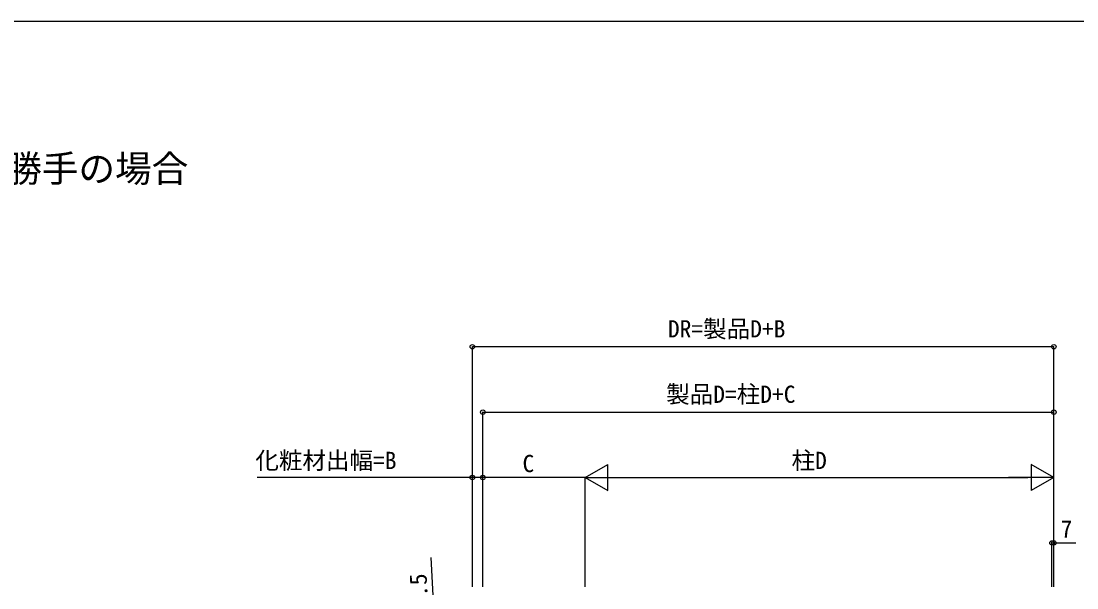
# Model space of a CAD drawing. Units: millimetres, scale not verified. Extents: x -6125 to 6125, y -9097 to 9042.
# Drawn here: x 62 to 4100, y 6586 to 8753 of the extents above; entities that cross this region are included whole.
import ezdxf
from ezdxf.enums import TextEntityAlignment as Align

# ---------------------------------------------------------------- set-up
doc = ezdxf.new("R2010")
doc.units = ezdxf.units.MM
doc.header["$LTSCALE"] = 50
for name, color, linetype in [('0-2_USER1', 3, 'Continuous'), ('0-7_YKK_D', 6, 'Continuous'), ('0-8_YKK_ZWAK', 7, 'Continuous')]:
    doc.layers.add(name, color=color, linetype=linetype)
doc.styles.add('ＭＳ ゴシック', font='')
doc.styles.get('ＭＳ ゴシック').set_extended_font_data('MS Gothic')

msp = doc.modelspace()

# ---------------------------------------------------------------- linework, layer by layer
at = {"layer": '0-7_YKK_D'}
for p, q in [((1788.24, 6590.45), (1788.24, 7508.91)), ((4011.89, 7507.91), (1788.24, 7507.91)), ((4011.89, 6590.45), (4011.89, 7508.91)), ((1828.19, 6590.45), (1828.19, 7258.91)), ((1828.19, 7257.91), (4011.89, 7257.91)), ((4011.89, 6590.45), (4011.89, 7258.91)), ((2219.39, 7007.91), (2305.99, 7057.91)), ((2305.99, 6957.91), (2305.99, 7057.91)), ((4011.89, 7007.91), (3925.29, 7057.91)), ((3925.29, 7057.91), (3925.29, 6957.91)), ((1788.24, 6590.45), (1788.24, 7008.91)), ((1828.19, 6590.45), (1828.19, 7008.91)), ((1828.19, 6590.45), (1828.19, 7008.91)), ((2219.39, 7007.91), (1828.19, 7007.91)), ((2219.39, 6590.45), (2219.39, 7008.91)), ((2219.39, 6590.45), (2219.39, 7008.91)), ((2219.39, 7007.91), (2305.99, 6957.91)), ((2219.39, 7007.91), (2392.6, 7007.91)), ((2319.39, 7007.91), (3911.89, 7007.91)), ((4011.89, 7007.91), (3838.69, 7007.91)), ((4011.89, 7007.91), (3925.29, 6957.91)), ((4011.89, 6590.45), (4011.89, 7008.91)), ((4004.89, 6590.45), (4004.89, 6758.91)), ((4011.89, 6590.45), (4011.89, 6758.91))]:
    msp.add_line(p, q, dxfattribs=at)
for points in [[(1828.19, 7007.91), (1788.24, 7007.91), (965.65, 7007.91)], [(4004.89, 6757.91), (4011.89, 6757.91), (4096.07, 6757.91)], [(1655.33, 6224.59), (1646.88, 6385.87), (1630.32, 6701.82)]]:
    msp.add_lwpolyline(points, dxfattribs=at)
for centre in [(1788.24, 7507.91), (4011.89, 7507.91), (1828.19, 7257.91), (4011.89, 7257.91), (1788.24, 7007.91), (1828.19, 7007.91), (1828.19, 7007.91), (4004.89, 6757.91), (4011.89, 6757.91)]:
    msp.add_circle(centre, 8.5, dxfattribs=at)
at = {"layer": '0-8_YKK_ZWAK'}
msp.add_line((-6125, 8752.6), (6125, 8752.6), dxfattribs=at)

# ---------------------------------------------------------------- texts
at = {"layer": '0-2_USER1', "style": 'ＭＳ ゴシック'}
msp.add_text('■ルシアス ルーフ(側面スクリーン付き) 柱2本\u3000ルシアス\u3000宅配ポスト3型納まり\u3000左(L)勝手の場合', height=102.6, dxfattribs=at).set_placement((-5664.43, 8106.75), align=Align.BOTTOM_LEFT)
at = {"layer": '0-7_YKK_D', "style": 'ＭＳ ゴシック'}
for s, p in [('DR=製品D+B', (2535.97, 7523.54)), ('製品D=柱D+C', (2529.36, 7273.54)), ('化粧材出幅=B', (958.27, 7020.47)), ('柱D', (3008.77, 7020.47)), ('C', (1980.07, 7008.71)), ('7', (4038, 6758.71))]:
    msp.add_text(s, height=65.98, dxfattribs=at).set_placement(p, align=Align.BOTTOM_LEFT)
msp.add_text('161.5', height=65.98, rotation=93, dxfattribs=at).set_placement((1644.31, 6419.6), align=Align.BOTTOM_LEFT)

doc.saveas('drawing.dxf')
